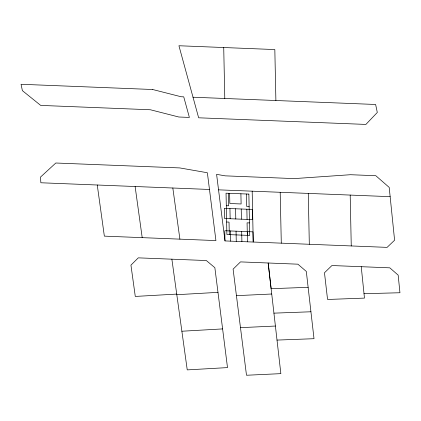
<?xml version="1.0" encoding="UTF-8"?>
<svg xmlns="http://www.w3.org/2000/svg" width="421" height="421" viewBox="0 0 421 421"><rect width="100%" height="100%" fill="white"/><g stroke="black" fill="none" stroke-linecap="round" stroke-linejoin="round"><path stroke-width="0.63" d="M176.72 294.09L135.283 296.437L130.942 265.146L138.288 257.852L206.343 260.541L214.863 267.698L227.503 367.601L187.24 369.891L171.873 259.173M176.815 294.705L217.994 292.358M181.867 331.232L222.62 328.912M277.002 340.084L314.013 338.7L306.314 271.445L297.894 264.183L240.507 261.894L233.102 269.145L236.434 295.663L271.724 294.011M236.434 295.663L240.48 327.654L275.402 326.043M308.135 287.311L271.108 288.701L268.182 262.999L280.86 373.643L246.495 375.253L240.48 327.654M273.918 313.15L310.924 311.772M363.991 293.711L399.95 292.742L398.166 275.129L389.804 267.835L331.927 265.535L324.475 272.761L327.559 299.473L364.465 298.1L361.239 266.704M193.007 97.219L375.627 104.482L377.3 112.465L365.896 124.427L198.644 117.796L178.93 45.747L274.829 49.562L275.892 100.508M209.484 189.466L40.858 182.767L40.495 177.088L55.819 163.011L179.783 167.926L207.369 172.747L215.926 240.58L104.35 236.139L97.256 185.003M390.151 196.665L389.193 187.387L375.806 175.715L350.435 174.715L294.184 178.604L225.177 175.846L216.599 174.347L218.541 189.839L390.151 196.665L394.593 240.212L387.088 247.374L253.247 242.038L252.184 191.171M226.298 205.711L228.692 205.806L228.429 193.286M249.127 206.622L246.732 206.527L246.474 194.002M226.64 222.009L229.029 222.104L229.292 234.629M249.469 222.919L247.074 222.825L247.338 235.344M172.826 187.998L179.899 239.149M135.12 186.519L142.198 237.639M218.541 189.839L224.988 240.928L253.179 242.038L252.963 231.85L224.772 230.734L224.982 240.917M350.193 195.081L351.251 245.948M308.272 193.418L309.319 244.28M280.197 192.292L281.291 243.164M246.859 209.216L247.069 219.404M247.327 231.629L247.537 241.812M240.901 193.781L241.112 203.969L229.834 203.522L229.624 193.334M241.217 208.995L241.433 219.178M241.686 231.403L241.901 241.591M235.581 208.769L235.792 218.957M236.049 231.182L236.26 241.365M229.94 208.548L230.155 218.731M230.408 230.955L230.619 241.144M223.725 47.531L224.788 98.467M152.639 89.505L21.05 84.279L22.381 90.641L40.695 105.408L150.408 109.765L178.814 117.006L189.382 117.422L183.74 96.846L181.067 96.735L152.639 89.505M248.864 194.097L226.04 193.192L226.898 234.534L249.727 235.439L248.864 194.097M252.495 209.442L224.304 208.321L224.514 218.51L252.711 219.63L252.495 209.442"/></g></svg>
